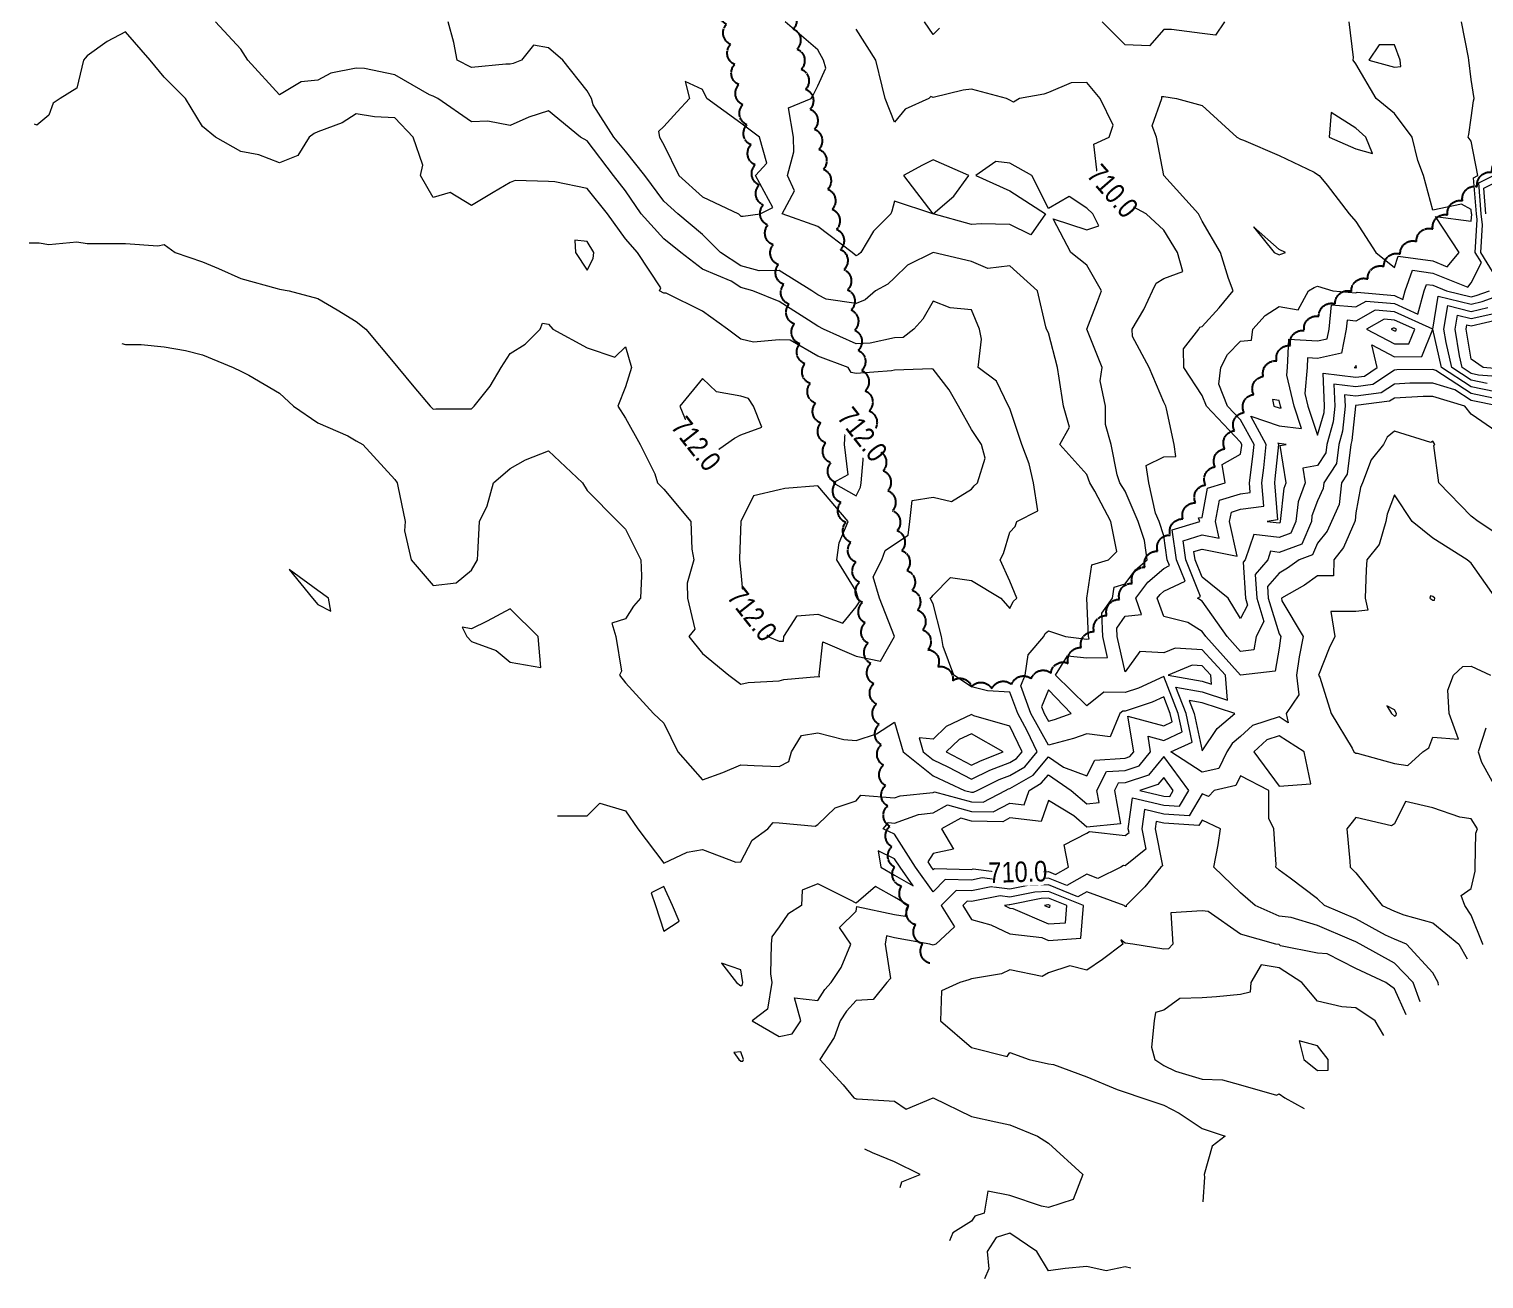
# Model space of a CAD drawing. Extents: x 634962 to 644935, y 5969185 to 5972988.
# Drawn here: x 643945.8 to 644229.5, y 5971084.8 to 5971328.7 of the extents above; entities that cross this region are included whole.
import ezdxf

# ---------------------------------------------------------------- set-up
doc = ezdxf.new("R2010")
doc.units = 0
doc.header["$LTSCALE"] = 5
doc.linetypes.add('0', pattern=[1, 1, 0])
doc.layers.add('C-TOPO-MAJR', color=7, linetype='Continuous', lineweight=15, true_color=0xd3aa5f)
doc.layers.add('C-TOPO-MINR', color=7, linetype='Continuous', lineweight=13, true_color=0xe9d5af)
doc.layers.add('C-TOPO-MAJR-TEXT', color=7, linetype='Continuous', true_color=0x644b1b)
doc.layers.add('T-BUSH', color=110, linetype='0')
doc.styles.get("Standard").update_dxf_attribs({"font": 'ARIALN.TTF'})

msp = doc.modelspace()

# ---------------------------------------------------------------- linework, layer by layer
at = {"layer": 'C-TOPO-MAJR', "lineweight": 15, "flags": 128}
for points, elevation in [([(644234.56, 5971228.535), (644228.4, 5971232.641), (644227.062, 5971233.654), (644220.747, 5971240.139), (644219.791, 5971247.41), (644219.958, 5971247.637), (644219.563, 5971248.263), (644219.146, 5971248.054), (644212.065, 5971250.233), (644210.629, 5971249.073), (644209.956, 5971247.637), (644207.541, 5971244.664), (644205.817, 5971240.139), (644205.472, 5971239.234), (644204.567, 5971234.309), (644204.411, 5971232.798), (644204.34, 5971232.641), (644202.174, 5971227.536), (644200.241, 5971225.143), (644200.181, 5971222.031), (644197.069, 5971222.031), (644194.515, 5971220.199), (644190.026, 5971217.645), (644190.107, 5971217.109), (644194.244, 5971210.147), (644193.503, 5971206.215), (644193.008, 5971202.649), (644193.437, 5971198.783), (644190.953, 5971195.151), (644191.381, 5971193.341), (644189.571, 5971194.503), (644184.386, 5971192.838), (644182.073, 5971190.652), (644180.456, 5971189.27), (644179.369, 5971187.653), (644177.824, 5971184.403), (644174.575, 5971183.701), (644168.483, 5971187.653), (644172.651, 5971189.577), (644171.467, 5971195.151), (644169.448, 5971200.278), (644174.575, 5971199.345), (644179.496, 5971197.728), (644179.161, 5971202.649), (644174.575, 5971207.569), (644169.326, 5971207.897), (644167.077, 5971206.984), (644162.453, 5971207.273), (644159.579, 5971203.249), (644157.982, 5971210.147), (644157.905, 5971211.821), (644159.579, 5971214.157), (644162.769, 5971214.454), (644161.662, 5971217.645), (644163.958, 5971220.764), (644167.077, 5971223.464), (644168.213, 5971224.007), (644167.759, 5971225.143), (644167.077, 5971229.829), (644166.165, 5971232.641), (644165.47, 5971234.248), (644164.161, 5971240.139), (644163.654, 5971243.562), (644167.077, 5971245.219), (644169.42, 5971245.294), (644169.103, 5971247.637), (644167.594, 5971254.618), (644167.518, 5971255.135), (644167.077, 5971255.925), (644164.245, 5971262.633), (644161.007, 5971268.704), (644160.942, 5971270.132), (644163.221, 5971273.988), (644164.89, 5971277.63), (644165.619, 5971279.088), (644167.077, 5971280.015), (644170.826, 5971281.379), (644169.755, 5971285.128), (644167.077, 5971289.454), (644163.641, 5971292.626), (644159.579, 5971294.841), (644154.173, 5971300.124), (644153.462, 5971306.241), (644156.455, 5971307.622), (644157.236, 5971309.965), (644154.658, 5971315.12), (644152.081, 5971318.292), (644149.026, 5971318.175), (644144.583, 5971316.305), (644143.682, 5971316.021), (644138.959, 5971315.12), (644137.767, 5971314.438), (644137.085, 5971314.807), (644136.402, 5971315.12), (644129.587, 5971316.994), (644127.957, 5971316.75), (644122.088, 5971315.323), (644121.647, 5971315.562), (644121.255, 5971315.12), (644116.659, 5971313.051), (644114.59, 5971310.505), (644112.772, 5971315.12), (644112.19, 5971317.52), (644110.955, 5971322.618), (644107.092, 5971328.688)], 709.818), ([(644230.151, 5971259.544), (644227.062, 5971260.178), (644223.287, 5971262.633), (644222.172, 5971267.523), (644221.737, 5971270.132), (644222.469, 5971274.724), (644227.062, 5971273.614), (644230.32, 5971274.371)], 707.819), ([(644229.309, 5971150.102), (644229.311, 5971150.162), (644227.062, 5971155.787), (644225.813, 5971157.66), (644225.063, 5971159.659), (644227.062, 5971160.992), (644227.842, 5971164.378), (644227.796, 5971165.158), (644227.927, 5971171.791), (644228.245, 5971172.657), (644227.062, 5971174.613), (644224.812, 5971174.906), (644219.563, 5971176.768), (644214.253, 5971177.967), (644212.065, 5971173.595), (644211.488, 5971173.234), (644204.567, 5971174.862), (644203.581, 5971173.643), (644202.782, 5971172.657), (644203.382, 5971166.343), (644203.442, 5971165.158), (644204.567, 5971164.033), (644209.665, 5971157.66), (644212.065, 5971156.569), (644213.883, 5971155.842), (644219.563, 5971154.328), (644224.63, 5971150.162), (644226.258, 5971147.295)], 709.818)]:
    msp.add_lwpolyline(points, dxfattribs=dict(at, elevation=elevation))
for points, elevation in [([(644204.567, 5971305.295), (644207.781, 5971304.408), (644206.496, 5971307.622), (644204.567, 5971309.353), (644199.746, 5971312.443), (644199.375, 5971307.622), (644204.567, 5971305.295)], 709.818), ([(644055.79, 5971283.944), (644055.929, 5971285.128), (644054.606, 5971287.27), (644052.238, 5971287.495), (644052.357, 5971285.128), (644054.606, 5971281.667), (644055.79, 5971283.944)], 711.818), ([(644214.901, 5971267.296), (644216.035, 5971270.132), (644212.065, 5971271.926), (644210.092, 5971272.105), (644206.623, 5971270.132), (644212.065, 5971267.272), (644214.901, 5971267.296)], 707.819), ([(644204.608, 5971262.593), (644204.669, 5971262.633), (644204.567, 5971263.05), (644204.498, 5971262.703), (644204.192, 5971262.633), (644204.567, 5971262.587), (644204.608, 5971262.593)], 707.819), ([(644087.097, 5971255.135), (644086.098, 5971256.635), (644084.598, 5971257.091), (644079.877, 5971257.912), (644077.1, 5971260.492), (644072.69, 5971255.135), (644074.849, 5971249.888), (644076.077, 5971247.637), (644077.1, 5971246.387), (644078.975, 5971245.762), (644081.599, 5971247.637), (644083.347, 5971248.888), (644084.598, 5971249.513), (644088.688, 5971251.045), (644087.097, 5971255.135)], 711.818), ([(644108.592, 5971246.138), (644109.769, 5971247.637), (644107.092, 5971249.267), (644104.887, 5971249.842), (644104.749, 5971247.637), (644105.484, 5971241.747), (644102.593, 5971240.139), (644107.092, 5971237.638), (644107.926, 5971239.305), (644108.071, 5971240.139), (644108.592, 5971246.138)], 711.818), ([(644107.509, 5971217.645), (644107.092, 5971219.008), (644103.343, 5971225.143), (644103.8, 5971228.435), (644105.541, 5971232.641), (644099.594, 5971239.539), (644093.207, 5971239.029), (644092.096, 5971238.777), (644087.098, 5971237.639), (644084.598, 5971232.641), (644084.364, 5971225.378), (644084.371, 5971225.143), (644084.598, 5971222.644), (644085.053, 5971217.645), (644086.742, 5971215.501), (644089.891, 5971210.147), (644092.096, 5971209.254), (644092.948, 5971209.295), (644093.01, 5971210.147), (644095.565, 5971214.176), (644099.594, 5971214.5), (644104.468, 5971212.771), (644107.092, 5971215.98), (644107.774, 5971216.964), (644107.509, 5971217.645)], 711.818), ([(644131.324, 5971185.915), (644135.78, 5971187.653), (644129.587, 5971191.214), (644127.172, 5971190.067), (644124.674, 5971187.653), (644129.587, 5971185.062), (644131.324, 5971185.915)], 711.818), ([(644170.162, 5971177.07), (644171.951, 5971180.155), (644167.077, 5971186.741), (644164.123, 5971183.108), (644159.579, 5971181.654), (644158.169, 5971181.564), (644157.449, 5971180.155), (644158.641, 5971173.594), (644152.081, 5971172.998), (644149.58, 5971175.158), (644144.583, 5971178.199), (644143.182, 5971174.057), (644137.085, 5971174.768), (644135.7, 5971174.041), (644129.587, 5971174.156), (644127.518, 5971174.725), (644123.735, 5971172.657), (644126.058, 5971168.687), (644122.088, 5971167.835), (644121.047, 5971166.2), (644121.71, 5971165.158), (644122.088, 5971164.623), (644122.354, 5971164.893), (644129.587, 5971164.742), (644129.935, 5971164.81), (644137.085, 5971163.902), (644138.129, 5971164.114), (644144.583, 5971164.311), (644145.995, 5971163.746), (644148.482, 5971165.158), (644147.692, 5971169.548), (644152.081, 5971171.823), (644152.581, 5971172.156), (644159.579, 5971171.333), (644160.313, 5971171.923), (644160.171, 5971172.657), (644161.021, 5971178.713), (644167.077, 5971177.288), (644170.162, 5971177.07)], 709.818), ([(644144.885, 5971157.358), (644144.909, 5971157.66), (644144.583, 5971157.791), (644144.456, 5971157.787), (644143.833, 5971157.66), (644144.583, 5971157.338), (644144.885, 5971157.358)], 711.818), ([(644199.162, 5971125.576), (644199.162, 5971127.668), (644197.069, 5971130.315), (644193.47, 5971131.267), (644194.423, 5971127.668), (644197.069, 5971125.473), (644199.162, 5971125.576)], 711.818)]:
    msp.add_lwpolyline(points, close=True, dxfattribs=dict(at, elevation=elevation))
at = {"layer": 'C-TOPO-MINR', "lineweight": 13, "flags": 128}
for points, elevation in [([(643963.913, 5971267.347), (643964.629, 5971267.132), (643967.628, 5971267.132), (643972.127, 5971266.723), (643976.291, 5971265.967), (643979.625, 5971265.133), (643985.622, 5971262.633), (643987.123, 5971261.951), (643988.625, 5971261.132), (643994.621, 5971257.635), (643997.348, 5971255.135), (644002.119, 5971251.855), (644007.951, 5971249.304), (644009.617, 5971248.352), (644010.867, 5971247.637), (644017.115, 5971240.821), (644017.556, 5971240.139), (644017.74, 5971239.515), (644019.116, 5971232.641), (644018.991, 5971230.766), (644020.329, 5971225.143), (644024.613, 5971220.144), (644029.112, 5971220.644), (644032.112, 5971223.099), (644033.236, 5971225.143), (644033.295, 5971226.326), (644033.611, 5971232.641), (644035.111, 5971235.64), (644036.397, 5971240.139), (644039.61, 5971242.951), (644042.608, 5971244.638), (644047.108, 5971246.388), (644053.725, 5971240.139), (644054.606, 5971238.641), (644060.606, 5971232.641), (644062.104, 5971231.143), (644065.103, 5971225.143), (644065.261, 5971221.986), (644065.02, 5971217.645), (644063.648, 5971216.101), (644062.104, 5971213.608), (644059.457, 5971212.794), (644060.229, 5971210.147), (644061.355, 5971203.398), (644060.951, 5971202.649), (644062.104, 5971201.151), (644067.558, 5971195.151), (644069.602, 5971193.277), (644072.302, 5971187.653), (644077.1, 5971182.199), (644081.099, 5971183.654), (644084.598, 5971185.153), (644087.223, 5971185.028), (644092.096, 5971184.796), (644093.971, 5971185.778), (644094.496, 5971187.653), (644096.408, 5971190.839), (644099.594, 5971191.401), (644104.693, 5971190.052), (644107.092, 5971189.874), (644111.05, 5971191.193), (644114.59, 5971193.446), (644116.246, 5971187.653), (644122.088, 5971182.966), (644128.223, 5971180.155), (644129.587, 5971179.78), (644129.969, 5971179.772), (644130.698, 5971180.155), (644134.981, 5971182.258), (644137.085, 5971183.078), (644139.987, 5971184.75), (644142.43, 5971187.653), (644140.48, 5971191.756), (644138.623, 5971195.151), (644137.085, 5971199.336), (644132.695, 5971199.54), (644129.587, 5971200.332), (644126.142, 5971202.649), (644124.045, 5971208.19), (644123.755, 5971210.147), (644122.088, 5971216.574), (644121.512, 5971217.645), (644121.839, 5971217.895), (644122.088, 5971218.27), (644125.525, 5971221.706), (644129.587, 5971221.126), (644135.321, 5971217.645), (644137.085, 5971215.646), (644137.709, 5971217.02), (644138.448, 5971217.645), (644137.085, 5971220.978), (644135.211, 5971225.143), (644135.835, 5971226.392), (644137.085, 5971230.5), (644138.083, 5971231.643), (644138.446, 5971232.641), (644142.538, 5971234.686), (644141.699, 5971240.139), (644140.833, 5971243.889), (644139.38, 5971247.637), (644137.085, 5971254.667), (644136.807, 5971255.135), (644134.46, 5971260.009), (644130.909, 5971262.633), (644131.56, 5971268.158), (644131.149, 5971270.132), (644129.587, 5971273.881), (644125.422, 5971274.296), (644122.088, 5971275.629), (644120.125, 5971272.095), (644118.339, 5971270.132), (644116.24, 5971268.482), (644114.59, 5971268.449), (644109.842, 5971267.382), (644107.092, 5971267.287), (644100.747, 5971270.132), (644099.594, 5971270.743), (644097.83, 5971271.896), (644092.096, 5971275.556), (644086.966, 5971277.63), (644084.598, 5971278.263), (644082.723, 5971279.505), (644077.1, 5971281.836), (644072.883, 5971285.128), (644069.602, 5971287.752), (644065.171, 5971292.626), (644062.104, 5971297.125), (644059.797, 5971300.124), (644054.606, 5971306.872), (644053.355, 5971307.622), (644047.108, 5971312.734), (644043.23, 5971311.5), (644039.61, 5971309.872), (644035.235, 5971310.746), (644032.112, 5971310.621), (644025.494, 5971315.12), (644024.613, 5971315.588), (644023.865, 5971315.869), (644017.115, 5971319.747), (644011.239, 5971320.997), (644009.617, 5971321.039), (644004.619, 5971320.119), (644002.119, 5971318.74), (643998.838, 5971318.401), (643994.621, 5971315.869), (643988.486, 5971322.618), (643987.123, 5971324.76), (643982.124, 5971330.116)], 711.018), ([(644048.877, 5971175.152), (644052.11, 5971175.152), (644054.606, 5971175.152), (644057.106, 5971177.655), (644062.104, 5971176.185), (644064.504, 5971172.657), (644069.602, 5971165.947), (644074.154, 5971168.104), (644077.1, 5971168.595), (644083.6, 5971166.157), (644084.598, 5971166.228), (644086.847, 5971170.407), (644089.891, 5971172.657), (644090.887, 5971173.866), (644092.096, 5971173.828), (644099.078, 5971173.173), (644099.594, 5971173.488), (644103.022, 5971176.727), (644107.092, 5971178.136), (644108.03, 5971179.217), (644114.59, 5971178.68), (644115.674, 5971179.071), (644122.088, 5971179.754), (644122.347, 5971179.896), (644129.587, 5971177.905), (644131.879, 5971177.862), (644136.251, 5971180.155), (644136.81, 5971180.429), (644137.085, 5971180.536), (644141.6, 5971183.138), (644144.583, 5971186.683), (644147.528, 5971184.707), (644152.081, 5971182.987), (644153.659, 5971186.074), (644159.579, 5971186.453), (644160.488, 5971186.744), (644161.227, 5971187.653), (644160.072, 5971194.658), (644167.077, 5971192.771), (644168.705, 5971193.523), (644168.359, 5971195.151), (644167.077, 5971198.407), (644164.848, 5971197.38), (644159.579, 5971195.602), (644159.116, 5971195.613), (644158.538, 5971195.151), (644156.638, 5971190.593), (644152.081, 5971191.211), (644149.489, 5971190.245), (644144.583, 5971188.941), (644141.186, 5971195.151), (644139.213, 5971200.521), (644140.056, 5971202.649), (644140.649, 5971206.582), (644143.674, 5971210.147), (644143.958, 5971210.772), (644144.583, 5971211.3), (644147.916, 5971210.147), (644152.081, 5971209.684), (644152.532, 5971209.695), (644152.428, 5971210.147), (644152.081, 5971217.643), (644152.08, 5971217.645), (644152.08, 5971217.645), (644152.081, 5971217.646), (644153.059, 5971224.165), (644156.298, 5971225.143), (644157.938, 5971226.784), (644156.767, 5971232.641), (644153.66, 5971238.56), (644152.669, 5971240.139), (644152.081, 5971241.806), (644146.831, 5971247.637), (644148.694, 5971251.024), (644147.547, 5971255.135), (644146.666, 5971260.55), (644146.368, 5971262.633), (644144.583, 5971269.449), (644144.241, 5971270.132), (644144.113, 5971270.601), (644142.44, 5971277.63), (644137.085, 5971282.519), (644132.759, 5971281.956), (644129.587, 5971283.335), (644122.089, 5971285.127), (644122.088, 5971285.127), (644117.09, 5971282.628), (644114.59, 5971280.129), (644113.292, 5971278.928), (644110.841, 5971277.63), (644108.868, 5971275.854), (644107.092, 5971275.13), (644101.224, 5971275.999), (644099.594, 5971276.864), (644098.423, 5971277.63), (644092.096, 5971281.599), (644088.203, 5971281.523), (644084.598, 5971282.487), (644080.61, 5971285.128), (644077.1, 5971288.638), (644072.293, 5971292.626), (644069.602, 5971295.125), (644065.853, 5971300.124), (644062.104, 5971304.896), (644059.84, 5971307.622), (644055.79, 5971313.935), (644055.506, 5971315.12), (644054.606, 5971316.62), (644049.87, 5971322.618), (644047.108, 5971325.004), (644044.192, 5971325.534), (644041.858, 5971322.618), (644040.234, 5971321.994), (644039.61, 5971321.843), (644038.807, 5971321.815), (644032.112, 5971321.167), (644029.3, 5971322.618), (644028.65, 5971326.079), (644027.529, 5971330.116)], 710.618), ([(644220.675, 5971142.159), (644220.605, 5971142.664), (644219.563, 5971144.539), (644214.45, 5971150.162), (644212.065, 5971151.116), (644210.317, 5971151.911), (644204.567, 5971155.086), (644198.408, 5971157.66), (644197.069, 5971159), (644191.713, 5971163.017), (644189.571, 5971164.603), (644188.946, 5971165.158), (644189.036, 5971165.694), (644188.571, 5971172.657), (644187.571, 5971174.656), (644187.571, 5971180.155), (644182.073, 5971182.999), (644181.157, 5971181.071), (644176.919, 5971180.155), (644175.785, 5971178.945), (644174.575, 5971179.508), (644172.06, 5971175.172), (644167.077, 5971175.523), (644163.328, 5971176.406), (644162.802, 5971172.657), (644163.572, 5971168.663), (644159.579, 5971165.452), (644159.246, 5971165.491), (644158.746, 5971165.158), (644154.262, 5971162.977), (644152.081, 5971163.795), (644148.169, 5971161.572), (644144.583, 5971163.007), (644139.394, 5971162.849), (644137.085, 5971162.38), (644131.679, 5971163.066), (644129.587, 5971162.659), (644124.481, 5971162.765), (644122.088, 5971160.338), (644118.68, 5971165.158), (644114.59, 5971171.585), (644112.341, 5971172.657), (644113.385, 5971173.862), (644114.59, 5971173.763), (644119.288, 5971175.457), (644122.088, 5971175.755), (644124.933, 5971177.31), (644129.587, 5971176.031), (644133.789, 5971175.952), (644137.085, 5971177.68), (644139.886, 5971177.353), (644140.834, 5971180.155), (644143.212, 5971181.525), (644144.583, 5971183.154), (644149.055, 5971180.155), (644152.081, 5971177.542), (644154.476, 5971177.759), (644154.041, 5971180.155), (644155.914, 5971183.819), (644159.579, 5971184.054), (644162.305, 5971184.926), (644164.523, 5971187.653), (644164.019, 5971190.711), (644167.077, 5971189.888), (644170.678, 5971191.55), (644169.913, 5971195.151), (644167.077, 5971202.353), (644162.146, 5971200.082), (644159.579, 5971199.216), (644155.413, 5971199.316), (644152.081, 5971196.65), (644145.946, 5971202.649), (644148.332, 5971206.398), (644152.081, 5971205.982), (644156.146, 5971206.082), (644155.205, 5971210.147), (644154.993, 5971214.733), (644157.08, 5971217.645), (644157.406, 5971219.818), (644159.579, 5971220.474), (644161.558, 5971223.164), (644163.845, 5971225.143), (644163.328, 5971228.892), (644162.112, 5971232.641), (644159.579, 5971238.499), (644158.55, 5971240.139), (644157.989, 5971241.73), (644156.835, 5971247.637), (644155.7, 5971251.516), (644155.7, 5971255.135), (644154.688, 5971260.026), (644155.08, 5971262.633), (644152.082, 5971270.13), (644152.081, 5971270.132), (644154.18, 5971275.53), (644154.917, 5971277.63), (644152.081, 5971282.628), (644148.994, 5971285.128), (644145.518, 5971291.691), (644152.081, 5971289.501), (644154.424, 5971290.283), (644153.253, 5971292.626), (644152.081, 5971293.762), (644148.671, 5971296.035), (644144.583, 5971293.695), (644141.37, 5971300.124), (644137.085, 5971302.523), (644134.358, 5971302.85), (644130.419, 5971300.124), (644137.085, 5971297.125), (644144.007, 5971292.626), (644141.174, 5971288.536), (644137.085, 5971290.581), (644131.505, 5971290.707), (644129.587, 5971290.564), (644122.09, 5971292.626), (644126.15, 5971296.062), (644129.052, 5971300.124), (644122.088, 5971303.171), (644120.057, 5971302.155), (644116.355, 5971300.124), (644122.084, 5971292.63), (644114.59, 5971295.123), (644114.035, 5971293.181), (644113.841, 5971292.626), (644110.467, 5971289.251), (644107.992, 5971285.128), (644107.525, 5971284.695), (644107.092, 5971284.466), (644106.289, 5971285.128), (644099.594, 5971290.195), (644092.672, 5971292.626), (644095.095, 5971297.125), (644093.717, 5971300.124), (644094.968, 5971304.75), (644094.851, 5971307.622), (644093.925, 5971313.291), (644098.345, 5971315.12), (644098.761, 5971315.953), (644099.594, 5971317.619), (644101.173, 5971321.039), (644100.705, 5971322.618), (644099.594, 5971324.617), (644093.249, 5971330.116)], 710.218), ([(644123.337, 5971328.867), (644122.088, 5971327.619), (644120.423, 5971330.116)], 709.418), ([(644178.947, 5971330.116), (644177.199, 5971327.492), (644174.575, 5971327.835), (644168.577, 5971328.617), (644167.077, 5971328.617), (644164.287, 5971325.408), (644159.579, 5971325.618), (644155.08, 5971330.116)], 709.418), ([(644232.061, 5971250.136), (644227.062, 5971253.528), (644225.776, 5971255.135), (644219.563, 5971257.026), (644217.689, 5971257.01), (644212.065, 5971256.703), (644211.128, 5971256.073), (644204.567, 5971255.227), (644204.462, 5971255.24), (644204.467, 5971255.135), (644203.795, 5971248.41), (644203.571, 5971247.637), (644202.849, 5971241.857), (644201.723, 5971240.139), (644201.287, 5971235.922), (644199.796, 5971232.641), (644198.984, 5971230.727), (644197.069, 5971228.357), (644196.119, 5971226.094), (644193.517, 5971225.143), (644191.219, 5971223.495), (644189.571, 5971222.558), (644187.31, 5971219.906), (644187.461, 5971217.645), (644189.571, 5971210.695), (644189.897, 5971210.147), (644189.845, 5971209.873), (644189.571, 5971207.897), (644188.842, 5971203.378), (644182.076, 5971202.649), (644182.074, 5971202.648), (644182.073, 5971202.646), (644182.073, 5971202.649), (644182.07, 5971202.651), (644175.304, 5971210.147), (644174.575, 5971211.176), (644171.813, 5971212.909), (644167.077, 5971214.045), (644165.827, 5971217.645), (644166.357, 5971218.365), (644167.077, 5971218.988), (644171.242, 5971220.978), (644169.576, 5971225.143), (644168.725, 5971230.993), (644174.121, 5971232.641), (644173.861, 5971233.355), (644174.575, 5971233.39), (644175.621, 5971239.093), (644179.074, 5971240.139), (644178.473, 5971243.739), (644182.073, 5971245.763), (644182.289, 5971247.421), (644182.311, 5971247.637), (644182.073, 5971248.072), (644175.397, 5971255.135), (644174.575, 5971257.204), (644170.997, 5971262.633), (644170.913, 5971266.295), (644173.951, 5971270.132), (644174.147, 5971270.56), (644174.575, 5971270.687), (644177.922, 5971274.283), (644180.621, 5971277.63), (644179.704, 5971279.998), (644178.185, 5971285.128), (644174.575, 5971291.22), (644173.872, 5971292.626), (644167.077, 5971300.123), (644167.075, 5971300.124), (644167.076, 5971300.124), (644165.682, 5971307.622), (644164.855, 5971309.843), (644166.703, 5971315.12), (644166.683, 5971315.514), (644167.077, 5971315.56), (644169.572, 5971315.12), (644174.575, 5971313.757), (644181.324, 5971307.622), (644182.073, 5971307.206), (644182.649, 5971307.046), (644189.571, 5971304.036), (644196.446, 5971300.747), (644197.069, 5971300.326), (644197.425, 5971300.124), (644198.94, 5971298.253), (644203.244, 5971292.626), (644204.567, 5971291.126), (644208.479, 5971285.128), (644212.065, 5971282.182), (644212.822, 5971284.371), (644219.563, 5971283.461), (644222.363, 5971282.328), (644224.684, 5971285.128), (644220.098, 5971292.091), (644227.062, 5971291.22), (644227.14, 5971292.548), (644227.131, 5971292.626), (644227.062, 5971293.491), (644225.187, 5971294.501), (644219.563, 5971293.375), (644217.74, 5971300.124), (644216.63, 5971303.058), (644215.564, 5971307.622), (644212.065, 5971312.186), (644208.514, 5971315.12), (644204.567, 5971321.938), (644204.033, 5971322.618), (644204.069, 5971323.117), (644203.244, 5971330.116)], 709.418), ([(644232.486, 5971255.135), (644227.062, 5971256.249), (644223.875, 5971258.322), (644219.563, 5971259.634), (644215.103, 5971259.595), (644212.065, 5971259.43), (644209.498, 5971257.703), (644204.567, 5971257.067), (644202.365, 5971257.338), (644202.468, 5971255.135), (644201.977, 5971250.228), (644201.228, 5971247.637), (644200.766, 5971243.94), (644198.276, 5971240.139), (644198.163, 5971239.046), (644197.069, 5971236.64), (644195.989, 5971233.722), (644195.87, 5971232.641), (644194.007, 5971228.206), (644189.571, 5971226.585), (644187.923, 5971226.791), (644187.366, 5971225.143), (644184.93, 5971222.287), (644185.239, 5971217.645), (644186.62, 5971213.098), (644185.096, 5971210.147), (644184.677, 5971207.543), (644182.073, 5971207.263), (644179.47, 5971210.147), (644174.575, 5971217.057), (644173.637, 5971217.645), (644174.272, 5971217.948), (644171.394, 5971225.143), (644170.852, 5971228.866), (644174.575, 5971230.003), (644177.888, 5971229.328), (644177.189, 5971232.641), (644177.946, 5971236.768), (644182.073, 5971238.019), (644183.947, 5971238.265), (644183.78, 5971240.139), (644184.447, 5971245.264), (644184.692, 5971247.637), (644182.073, 5971252.419), (644179.505, 5971255.135), (644177.813, 5971259.395), (644178.228, 5971262.633), (644179.488, 5971265.219), (644182.073, 5971267.805), (644184.181, 5971268.023), (644184.483, 5971270.132), (644186.883, 5971272.82), (644189.571, 5971274.583), (644193.321, 5971273.88), (644195.304, 5971277.63), (644196.417, 5971278.282), (644197.069, 5971278.512), (644200.069, 5971277.63), (644204.567, 5971277.217), (644204.83, 5971277.366), (644212.065, 5971276.712), (644213.74, 5971275.955), (644214.194, 5971277.63), (644215.574, 5971281.619), (644219.563, 5971281.081), (644226.362, 5971278.329), (644227.062, 5971279.173), (644229.027, 5971283.162), (644227.806, 5971285.128), (644228.181, 5971291.506), (644228.063, 5971292.626), (644227.492, 5971299.693), (644228.362, 5971300.124), (644227.062, 5971306.832), (644226.485, 5971307.622), (644226.593, 5971308.091), (644227.062, 5971311.374), (644227.515, 5971314.666), (644227.638, 5971315.12), (644227.062, 5971318.866), (644226.578, 5971322.618), (644226.544, 5971323.135), (644225.187, 5971330.116)], 709.018), ([(643945.8, 5971287.002), (643947.759, 5971287.002), (643949.633, 5971286.626), (643955.086, 5971287.172), (643957.131, 5971286.858), (643962.899, 5971286.858), (643964.629, 5971286.858), (643970.878, 5971286.376), (643972.127, 5971286.626), (643974.267, 5971285.128), (643979.625, 5971283.252), (643982.751, 5971282.002), (643987.123, 5971280.015), (643994.154, 5971278.097), (643994.621, 5971277.97), (643996.492, 5971277.63), (644002.119, 5971276.13), (644005.869, 5971273.88), (644009.617, 5971271.631), (644011.491, 5971270.132), (644017.115, 5971263.381), (644017.739, 5971262.633), (644020.862, 5971258.887), (644023.99, 5971255.135), (644024.613, 5971254.511), (644025.148, 5971254.601), (644032.112, 5971254.601), (644032.611, 5971255.135), (644035.722, 5971259.023), (644037.845, 5971262.633), (644039.61, 5971265.361), (644042.525, 5971267.216), (644045.442, 5971270.132), (644045.955, 5971271.284), (644047.108, 5971271.131), (644047.94, 5971270.132), (644054.606, 5971266.496), (644060.058, 5971264.679), (644062.104, 5971266.723), (644063.288, 5971262.633), (644062.104, 5971258.883), (644060.605, 5971255.135), (644062.104, 5971252.769), (644064.971, 5971247.637), (644067.837, 5971241.904), (644068.352, 5971240.139), (644069.602, 5971238.939), (644074.85, 5971232.641), (644075.032, 5971227.211), (644075.434, 5971225.143), (644074.166, 5971220.579), (644074.228, 5971217.645), (644075.642, 5971211.605), (644074.476, 5971210.147), (644077.1, 5971206.867), (644082.29, 5971202.649), (644084.598, 5971200.884), (644086.027, 5971201.22), (644092.096, 5971201.524), (644092.961, 5971201.784), (644099.594, 5971202.337), (644099.935, 5971202.308), (644099.882, 5971202.649), (644100.629, 5971209.112), (644107.092, 5971206.325), (644111.847, 5971205.392), (644114.59, 5971210.147), (644114.59, 5971210.147), (644111.674, 5971217.645), (644110.392, 5971221.844), (644112.091, 5971225.143), (644112.757, 5971226.976), (644114.59, 5971228.198), (644117.256, 5971229.975), (644117.59, 5971232.641), (644117.998, 5971236.731), (644122.088, 5971237.377), (644125.708, 5971236.519), (644129.587, 5971238.889), (644130.135, 5971239.591), (644130.771, 5971240.139), (644132.286, 5971244.938), (644131.571, 5971247.637), (644129.587, 5971250.572), (644127.026, 5971255.135), (644125.252, 5971258.299), (644122.088, 5971262.366), (644121.831, 5971262.376), (644114.59, 5971262.134), (644113.966, 5971262.009), (644107.092, 5971261.48), (644106.155, 5971261.696), (644105.514, 5971262.633), (644099.594, 5971264.839), (644094.239, 5971267.989), (644092.096, 5971268.086), (644087.097, 5971267.633), (644084.598, 5971268.197), (644081.99, 5971270.132), (644077.1, 5971273.646), (644070.069, 5971277.162), (644069.602, 5971277.19), (644068.771, 5971277.63), (644069.026, 5971278.205), (644064.471, 5971285.128), (644062.104, 5971287.774), (644058.594, 5971292.626), (644054.606, 5971297.558), (644048.358, 5971298.874), (644047.108, 5971298.952), (644040.577, 5971299.156), (644039.61, 5971298.761), (644036.278, 5971296.792), (644032.112, 5971294.256), (644027.945, 5971296.792), (644024.613, 5971295.839), (644022.114, 5971300.124), (644022.614, 5971302.123), (644020.701, 5971307.622), (644017.115, 5971311.371), (644013.187, 5971311.55), (644009.617, 5971312.121), (644006.874, 5971310.365), (644002.119, 5971308.622), (644001.405, 5971308.336), (644000.452, 5971307.622), (643998.241, 5971304.002), (643994.621, 5971302.623), (643990.585, 5971304.16), (643987.123, 5971304.81), (643982.124, 5971307.622), (643979.625, 5971309.667), (643976.293, 5971315.12), (643972.127, 5971319.286), (643969.401, 5971322.618), (643964.629, 5971328.143), (643961.009, 5971326.238), (643957.131, 5971323.5), (643956.714, 5971323.035), (643956.417, 5971322.618), (643955.113, 5971317.138), (643951.882, 5971315.12), (643950.498, 5971314.255), (643949.633, 5971311.908), (643947.325, 5971309.93), (643946.861, 5971310.152)], 711.418), ([(644231.939, 5971280.25), (644228.908, 5971285.128), (644229.222, 5971290.465), (644228.994, 5971292.626), (644228.505, 5971298.68), (644231.423, 5971300.124)], 708.618), ([(644229.926, 5971292.626), (644229.519, 5971297.667), (644234.483, 5971300.124)], 708.218), ([(644233.447, 5971256.248), (644227.062, 5971257.558), (644220.126, 5971262.071), (644219.563, 5971262.242), (644212.518, 5971262.181), (644212.065, 5971262.156), (644207.868, 5971259.333), (644204.567, 5971258.907), (644200.268, 5971259.435), (644200.468, 5971255.135), (644200.159, 5971252.045), (644198.885, 5971247.637), (644198.683, 5971246.023), (644197.069, 5971243.559), (644194.202, 5971243.006), (644194.662, 5971240.139), (644193.286, 5971236.424), (644192.87, 5971232.641), (644191.895, 5971230.318), (644189.571, 5971229.469), (644184.627, 5971230.087), (644182.955, 5971225.143), (644182.549, 5971224.667), (644183.017, 5971217.645), (644183.429, 5971216.289), (644182.073, 5971213.662), (644179.668, 5971217.645), (644174.575, 5971221.735), (644173.212, 5971225.143), (644172.98, 5971226.738), (644174.575, 5971227.226), (644181.375, 5971225.841), (644179.941, 5971232.641), (644180.271, 5971234.443), (644182.073, 5971234.989), (644186.625, 5971235.587), (644186.218, 5971240.139), (644186.604, 5971243.106), (644187.072, 5971247.637), (644184.046, 5971253.162), (644189.571, 5971251.299), (644193.97, 5971250.737), (644192.517, 5971255.135), (644191.071, 5971261.134), (644191.205, 5971262.633), (644191.491, 5971268.211), (644197.069, 5971267.831), (644198.944, 5971268.257), (644199.319, 5971270.132), (644199.796, 5971274.903), (644204.567, 5971274.465), (644206.584, 5971275.613), (644212.065, 5971275.117), (644216.652, 5971273.043), (644217.897, 5971277.63), (644218.325, 5971278.868), (644219.563, 5971278.701), (644222.21, 5971277.63), (644227.062, 5971276.457), (644228.013, 5971276.678), (644230.648, 5971277.63)], 708.618), ([(644231.799, 5971257.896), (644227.062, 5971258.868), (644221.274, 5971262.633), (644219.564, 5971270.131), (644219.564, 5971270.132), (644220.594, 5971276.599), (644227.062, 5971275.035), (644229.167, 5971275.524), (644234.56, 5971277.473)], 708.218), ([(644234.56, 5971260.702), (644228.503, 5971261.192), (644227.062, 5971261.487), (644225.3, 5971262.633), (644224.78, 5971264.915), (644223.91, 5971270.132), (644224.344, 5971272.85), (644227.062, 5971272.193), (644231.474, 5971273.217)], 707.419), ([(644234.56, 5971262.217), (644229.405, 5971262.633), (644227.062, 5971264.264), (644226.084, 5971270.132), (644226.218, 5971270.975), (644227.062, 5971270.771), (644232.627, 5971272.064)], 707.019), ([(644231.833, 5971217.645), (644227.062, 5971224.491), (644226.272, 5971225.143), (644219.563, 5971229.392), (644215.502, 5971232.641), (644212.065, 5971237.795), (644210.643, 5971234.063), (644210.382, 5971232.641), (644209.09, 5971228.119), (644206.71, 5971225.143), (644206.541, 5971223.17), (644206.391, 5971217.645), (644206.895, 5971215.318), (644204.567, 5971215.05), (644199.665, 5971215.05), (644200.455, 5971210.147), (644199.351, 5971207.865), (644197.296, 5971202.649), (644197.51, 5971202.208), (644199.769, 5971195.151), (644203.819, 5971188.401), (644204.174, 5971187.653), (644204.567, 5971187.395), (644204.787, 5971187.433), (644212.065, 5971185.419), (644214.69, 5971185.029), (644217.589, 5971187.653), (644218.765, 5971188.451), (644219.563, 5971190.538), (644224.561, 5971190.153), (644222.72, 5971195.151), (644222.478, 5971199.734), (644223.601, 5971202.649), (644225.396, 5971204.315), (644227.062, 5971204.379), (644230.809, 5971202.649)], 710.218), ([(644229.906, 5971192.306), (644228.425, 5971187.653), (644229.061, 5971185.653), (644232.134, 5971180.155)], 710.218), ([(644217.126, 5971138.893), (644215.76, 5971142.664), (644212.065, 5971146.469), (644205.378, 5971150.162), (644204.567, 5971150.61), (644203.798, 5971150.932), (644197.069, 5971153.801), (644191.914, 5971155.318), (644189.571, 5971155.578), (644184.885, 5971157.66), (644182.073, 5971160.16), (644176.882, 5971165.158), (644177.719, 5971169.512), (644178.185, 5971172.657), (644174.575, 5971174.337), (644173.958, 5971173.273), (644167.077, 5971173.759), (644165.635, 5971174.098), (644165.433, 5971172.657), (644166.832, 5971165.403), (644166.528, 5971165.158), (644163.378, 5971161.359), (644159.777, 5971157.66), (644159.782, 5971157.457), (644159.579, 5971157.481), (644159.351, 5971157.66), (644152.081, 5971160.387), (644150.342, 5971159.399), (644144.583, 5971161.703), (644140.66, 5971161.583), (644137.085, 5971160.858), (644133.423, 5971161.322), (644129.587, 5971160.576), (644126.609, 5971160.638), (644123.672, 5971157.66), (644126.254, 5971153.495), (644122.666, 5971150.162), (644122.259, 5971149.992), (644122.088, 5971149.941), (644121.462, 5971150.162), (644114.59, 5971151.412), (644113.005, 5971151.748), (644112.758, 5971150.162), (644113.801, 5971143.454), (644113.09, 5971142.664), (644110.425, 5971139.332), (644107.092, 5971139.136), (644105.191, 5971137.067), (644103.954, 5971135.166), (644102.826, 5971131.934), (644100.022, 5971127.668), (644104.591, 5971122.671), (644106.676, 5971120.17), (644107.092, 5971119.973), (644107.319, 5971119.943), (644114.59, 5971119.527), (644116.84, 5971117.92), (644122.085, 5971120.17), (644122.088, 5971120.17), (644122.088, 5971120.17), (644122.089, 5971120.17), (644129.587, 5971116.528), (644134.307, 5971115.449), (644137.085, 5971114.877), (644142.439, 5971112.672), (644144.583, 5971111.308), (644151.331, 5971105.174), (644149.403, 5971100.354), (644144.583, 5971098.747), (644143.259, 5971098.999), (644137.085, 5971101.136), (644132.8, 5971101.961), (644132.086, 5971097.676), (644130.211, 5971097.051), (644129.587, 5971096.069), (644125.921, 5971093.844), (644125.274, 5971092.253)], 710.618), ([(644214.35, 5971136.339), (644212.065, 5971141.415), (644210.399, 5971142.664), (644204.567, 5971145.427), (644198.944, 5971148.288), (644197.069, 5971148.413), (644189.884, 5971149.85), (644189.571, 5971150.049), (644188.946, 5971150.162), (644182.073, 5971152.126), (644175.729, 5971156.506), (644174.575, 5971156.66), (644168.483, 5971156.254), (644168.842, 5971150.162), (644168.015, 5971149.224), (644167.077, 5971149.194), (644161.08, 5971150.162), (644159.579, 5971150.341), (644158.744, 5971150.997), (644159.109, 5971150.162), (644155.121, 5971147.122), (644152.081, 5971145.05), (644148.8, 5971145.945), (644144.583, 5971144.538), (644143.4, 5971143.847), (644137.085, 5971145.164), (644135.418, 5971144.331), (644129.587, 5971143.389), (644129.076, 5971143.175), (644127.338, 5971142.664), (644123.729, 5971141.024), (644123.539, 5971135.166), (644129.587, 5971129.959), (644136.529, 5971128.224), (644137.085, 5971129.032), (644140.837, 5971127.668), (644144.583, 5971126.787), (644145.581, 5971126.67), (644152.081, 5971124.231), (644157.971, 5971121.777), (644159.579, 5971121.295), (644162.794, 5971120.17), (644167.077, 5971118.742), (644170.076, 5971117.171), (644174.575, 5971114.171), (644179.074, 5971112.672), (644176.531, 5971110.716), (644174.991, 5971105.174), (644175.044, 5971104.705), (644174.721, 5971099.879)], 711.018), ([(644210.009, 5971132.345), (644208.317, 5971135.166), (644204.567, 5971137.752), (644201.79, 5971137.943), (644197.069, 5971139.023), (644194.034, 5971142.664), (644189.571, 5971145.504), (644186.1, 5971146.135), (644184.058, 5971142.664), (644183.947, 5971140.79), (644182.073, 5971140.337), (644177.387, 5971139.852), (644174.575, 5971139.665), (644170.221, 5971139.52), (644167.077, 5971137.249), (644165.446, 5971136.797), (644165.202, 5971135.166), (644164.691, 5971130.054), (644165.328, 5971127.668), (644167.077, 5971126.448), (644169.359, 5971125.386), (644174.575, 5971123.805), (644178.559, 5971123.684), (644182.073, 5971122.726), (644189.088, 5971120.653), (644189.571, 5971120.919), (644190.724, 5971120.17), (644194.473, 5971118.051)], 711.418), ([(644115.681, 5971102.663), (644116.019, 5971103.745), (644119.591, 5971105.174), (644114.59, 5971107.674), (644110.305, 5971109.46), (644108.761, 5971110.172)], 710.218), ([(644160.679, 5971086.959), (644159.579, 5971087.178), (644155.831, 5971086.428), (644152.081, 5971087.244), (644147.881, 5971086.879), (644144.583, 5971086.429), (644142.354, 5971090.178), (644137.085, 5971093.788), (644134.377, 5971092.885), (644132.654, 5971090.178), (644132.961, 5971086.804), (644132.115, 5971084.83)], 711.018)]:
    msp.add_lwpolyline(points, dxfattribs=dict(at, elevation=elevation))
for points, elevation in [([(644213.219, 5971322.618), (644212.065, 5971325.617), (644209.066, 5971325.617), (644207.063, 5971322.618), (644212.065, 5971321.255), (644213.315, 5971321.369), (644213.219, 5971322.618)], 709.418), ([(644089.697, 5971302.523), (644088.24, 5971307.622), (644084.598, 5971310.334), (644077.982, 5971315.12), (644077.1, 5971316.884), (644073.767, 5971318.453), (644074.6, 5971315.12), (644072.21, 5971312.512), (644069.602, 5971309.667), (644068.531, 5971308.693), (644068.769, 5971307.622), (644069.602, 5971306.122), (644072.505, 5971300.124), (644077.1, 5971295.934), (644084.13, 5971292.626), (644084.598, 5971292.158), (644085.039, 5971292.185), (644088.349, 5971292.626), (644090.85, 5971293.872), (644087.483, 5971300.124), (644089.697, 5971302.523)], 710.218), ([(644189.897, 5971284.802), (644190.821, 5971285.128), (644189.571, 5971285.663), (644184.568, 5971290.13), (644188.634, 5971285.128), (644189.571, 5971284.611), (644189.897, 5971284.802)], 709.418), ([(644217.421, 5971264.776), (644219.563, 5971270.132), (644212.065, 5971273.522), (644208.338, 5971273.859), (644204.567, 5971271.714), (644202.825, 5971271.874), (644202.651, 5971270.132), (644201.721, 5971265.48), (644197.069, 5971264.423), (644195.149, 5971264.554), (644195.05, 5971262.633), (644194.599, 5971257.605), (644195.195, 5971255.135), (644197.069, 5971249.461), (644198.342, 5971253.863), (644198.469, 5971255.135), (644198.17, 5971261.532), (644204.567, 5971260.747), (644206.238, 5971260.963), (644208.722, 5971262.633), (644207.647, 5971267.052), (644212.065, 5971264.73), (644217.421, 5971264.776)], 708.218), ([(644212.381, 5971269.816), (644212.507, 5971270.132), (644212.065, 5971270.331), (644211.846, 5971270.351), (644211.461, 5971270.132), (644212.065, 5971269.814), (644212.381, 5971269.816)], 707.419), ([(644189.839, 5971255.135), (644189.571, 5971256.246), (644188.322, 5971256.385), (644188.537, 5971255.135), (644189.571, 5971254.787), (644189.971, 5971254.736), (644189.839, 5971255.135)], 709.018), ([(644189.792, 5971247.417), (644190.934, 5971247.637), (644189.571, 5971247.812), (644189.308, 5971247.9), (644189.452, 5971247.637), (644188.762, 5971240.948), (644188.657, 5971240.139), (644189.303, 5971232.909), (644187.263, 5971232.641), (644189.571, 5971232.353), (644189.782, 5971232.43), (644189.871, 5971232.641), (644190.584, 5971239.126), (644190.96, 5971240.139), (644189.792, 5971247.417)], 708.218), ([(644004.163, 5971217.645), (644002.119, 5971219.144), (643996.496, 5971223.268), (644001.049, 5971217.645), (644002.119, 5971216.396), (644004.618, 5971215.146), (644004.163, 5971217.645)], 710.618), ([(644219.92, 5971217.288), (644219.938, 5971217.645), (644219.563, 5971217.957), (644219.095, 5971218.114), (644218.987, 5971217.645), (644219.563, 5971217.27), (644219.92, 5971217.288)], 710.618), ([(644045.062, 5971210.147), (644039.61, 5971215.6), (644035.107, 5971213.142), (644032.112, 5971211.645), (644030.239, 5971212.02), (644031.175, 5971210.147), (644032.112, 5971209.211), (644036.882, 5971207.42), (644039.61, 5971205.149), (644045.608, 5971204.148), (644045.062, 5971210.147)], 711.018), ([(644176.249, 5971202.649), (644174.575, 5971204.445), (644172.659, 5971204.565), (644167.942, 5971202.649), (644174.575, 5971201.443), (644176.371, 5971200.852), (644176.249, 5971202.649)], 710.218), ([(644145.786, 5971193.948), (644149.013, 5971195.151), (644144.583, 5971199.793), (644143.266, 5971196.468), (644143.75, 5971195.151), (644144.583, 5971193.628), (644145.786, 5971193.948)], 710.218), ([(644177.515, 5971192.21), (644180.957, 5971195.151), (644174.575, 5971197.248), (644172.012, 5971197.714), (644173.021, 5971195.151), (644174.575, 5971187.835), (644177.515, 5971192.21)], 709.418), ([(644212.385, 5971194.832), (644212.507, 5971195.151), (644212.065, 5971195.865), (644210.566, 5971196.65), (644211.488, 5971195.151), (644212.065, 5971194.615), (644212.385, 5971194.832)], 710.618), ([(644138.375, 5971186.363), (644139.46, 5971187.653), (644137.085, 5971192.651), (644130.027, 5971194.71), (644129.587, 5971194.963), (644124.63, 5971192.609), (644122.088, 5971190.152), (644119.362, 5971190.379), (644120.141, 5971187.653), (644122.088, 5971186.091), (644124.972, 5971184.769), (644129.587, 5971182.336), (644133.153, 5971184.087), (644137.085, 5971185.619), (644138.375, 5971186.363)], 711.418), ([(644194.473, 5971187.653), (644189.571, 5971190.8), (644187.189, 5971190.035), (644184.669, 5971187.653), (644189.571, 5971180.944), (644195.789, 5971181.435), (644194.473, 5971187.653)], 710.218), ([(644168.263, 5971178.968), (644168.952, 5971180.155), (644167.077, 5971182.688), (644165.941, 5971181.291), (644162.39, 5971180.155), (644167.077, 5971179.052), (644168.263, 5971178.968)], 709.418), ([(644115.651, 5971165.158), (644114.59, 5971166.825), (644111.409, 5971168.339), (644111.899, 5971165.158), (644114.59, 5971163.637), (644118.21, 5971161.538), (644115.651, 5971165.158)], 710.618), ([(644071.268, 5971157.66), (644069.602, 5971161.413), (644067.102, 5971160.161), (644067.936, 5971157.66), (644069.602, 5971152.665), (644072.603, 5971154.659), (644071.268, 5971157.66)], 710.618), ([(644116.673, 5971155.577), (644117.402, 5971157.66), (644114.59, 5971159.29), (644110.841, 5971161.41), (644107.092, 5971158.128), (644106.023, 5971158.73), (644099.594, 5971161.944), (644096.595, 5971160.659), (644096.437, 5971157.66), (644093.78, 5971155.977), (644092.096, 5971153.536), (644090.66, 5971151.598), (644090.527, 5971150.162), (644090.392, 5971144.369), (644090.681, 5971142.664), (644089.799, 5971137.464), (644086.82, 5971135.166), (644092.096, 5971132.135), (644094.595, 5971132.667), (644096.286, 5971135.166), (644095.096, 5971139.665), (644099.594, 5971139.183), (644100.967, 5971141.291), (644102.228, 5971142.664), (644104.19, 5971145.567), (644106.069, 5971150.162), (644103.878, 5971153.377), (644107.092, 5971156.591), (644107.236, 5971157.516), (644114.59, 5971155.956), (644116.673, 5971155.577)], 710.218), ([(644150.945, 5971151.298), (644151.429, 5971157.66), (644144.583, 5971160.399), (644141.925, 5971160.318), (644137.085, 5971159.335), (644135.166, 5971159.579), (644129.587, 5971158.493), (644128.736, 5971158.511), (644127.897, 5971157.66), (644129.587, 5971154.934), (644133.335, 5971153.912), (644137.085, 5971152.162), (644143.309, 5971151.436), (644144.583, 5971150.888), (644150.945, 5971151.298)], 711.018), ([(644147.915, 5971154.328), (644148.169, 5971157.66), (644144.583, 5971159.095), (644143.191, 5971159.052), (644137.085, 5971157.813), (644136.91, 5971157.835), (644136.013, 5971157.66), (644137.085, 5971157.16), (644137.651, 5971157.094), (644144.583, 5971154.113), (644147.915, 5971154.328)], 711.418), ([(644084.961, 5971142.301), (644085.023, 5971142.664), (644084.598, 5971145.164), (644080.847, 5971146.416), (644083.794, 5971142.664), (644084.598, 5971142.021), (644084.961, 5971142.301)], 710.618), ([(644084.973, 5971127.293), (644085.098, 5971127.668), (644084.598, 5971129.168), (644083.235, 5971129.031), (644084.204, 5971127.668), (644084.598, 5971127.327), (644084.973, 5971127.293)], 710.218)]:
    msp.add_lwpolyline(points, close=True, dxfattribs=dict(at, elevation=elevation))
at = {"layer": 'T-BUSH', "flags": 128}
msp.add_lwpolyline([(644121.459, 5971146.411, -0.5205671), (644120.084, 5971150.166, -0.5205671), (644118.708, 5971153.921, -0.5205671), (644117.333, 5971157.676, -0.5205671), (644115.957, 5971161.431, -0.5205671), (644114.582, 5971165.186, -0.5205671), (644114.075, 5971169.142, -0.5205671), (644113.661, 5971173.119, -0.5205671), (644113.248, 5971177.097, -0.5205671), (644112.834, 5971181.074, -0.5205671), (644112.42, 5971185.052, -0.5205671), (644112.006, 5971189.029, -0.5205671), (644111.592, 5971193.007, -0.5205671), (644111.067, 5971196.971, -0.5205671), (644110.516, 5971200.932, -0.5205671), (644109.965, 5971204.892, -0.5205671), (644109.413, 5971208.853, -0.5205671), (644108.862, 5971212.814, -0.5205671), (644108.311, 5971216.775, -0.5205671), (644107.759, 5971220.736, -0.5205671), (644107.059, 5971224.667, -0.5205671), (644106.078, 5971228.544, -0.5205671), (644105.098, 5971232.421, -0.5205671), (644104.118, 5971236.298, -0.5205671), (644103.137, 5971240.175, -0.5205671), (644102.157, 5971244.052, -0.5205671), (644101.176, 5971247.929, -0.5205671), (644100.196, 5971251.806, -0.5205671), (644099.186, 5971255.675, -0.5205671), (644098.152, 5971259.538, -0.5205671), (644097.119, 5971263.401, -0.5205671), (644096.086, 5971267.264, -0.5205671), (644095.053, 5971271.128, -0.5205671), (644094.019, 5971274.991, -0.5205671), (644092.986, 5971278.854, -0.5205671), (644091.953, 5971282.717, -0.5205671), (644090.919, 5971286.58, -0.5205671), (644089.886, 5971290.444, -0.5205671), (644088.987, 5971294.338, -0.5205671), (644088.191, 5971298.257, -0.5205671), (644087.396, 5971302.176, -0.5205671), (644086.601, 5971306.095, -0.5205671), (644085.805, 5971310.014, -0.5205671), (644085.01, 5971313.933, -0.5205671), (644084.214, 5971317.853, -0.5205671), (644083.419, 5971321.772, -0.5205671), (644082.623, 5971325.691, -0.5205671), (644081.828, 5971329.61, -0.5205671), (644081.098, 5971333.542, -0.5205671), (644080.38, 5971337.476, -0.5205671), (644079.662, 5971341.409, -0.5205671), (644078.944, 5971345.343, -0.5205671), (644078.225, 5971349.277, -0.5205671), (644077.507, 5971353.211, -0.5205671), (644076.789, 5971357.145, -0.5205671), (644076.071, 5971361.079, -0.5205671), (644075.821, 5971365.067, -0.5205671), (644075.633, 5971369.061, -0.5205671), (644076.8, 5971372.759, -0.5205671), (644079.501, 5971375.022, -0.5205671), (644083.297, 5971374.517, -0.5205671), (644085.75, 5971371.752, -0.5205671), (644086.744, 5971367.879, -0.5205671), (644087.621, 5971363.978, -0.5205671), (644088.459, 5971360.067, -0.5205671), (644089.297, 5971356.157, -0.5205671), (644090.134, 5971352.247, -0.5205671), (644090.972, 5971348.337, -0.5205671), (644091.755, 5971344.415, -0.5205671), (644092.52, 5971340.49, -0.5205671), (644093.286, 5971336.565, -0.5205671), (644094.052, 5971332.64, -0.5205671), (644094.818, 5971328.715, -0.5205671), (644095.584, 5971324.79, -0.5205671), (644096.384, 5971320.873, -0.5205671), (644097.247, 5971316.968, -0.5205671), (644098.109, 5971313.063, -0.5205671), (644098.972, 5971309.158, -0.5205671), (644099.834, 5971305.253, -0.5205671), (644100.697, 5971301.348, -0.5205671), (644101.559, 5971297.444, -0.5205671), (644102.422, 5971293.539, -0.5205671), (644103.284, 5971289.634, -0.5205671), (644104.053, 5971285.71, -0.5205671), (644104.742, 5971281.771, -0.5205671), (644105.432, 5971277.832, -0.5205671), (644106.121, 5971273.893, -0.5205671), (644106.81, 5971269.954, -0.5205671), (644107.499, 5971266.015, -0.5205671), (644108.188, 5971262.076, -0.5205671), (644108.877, 5971258.137, -0.5205671), (644109.634, 5971254.211, -0.5205671), (644110.542, 5971250.317, -0.5205671), (644111.451, 5971246.422, -0.5205671), (644112.36, 5971242.528, -0.5205671), (644113.268, 5971238.634, -0.5205671), (644114.177, 5971234.739, -0.5205671), (644115.086, 5971230.845, -0.5205671), (644115.994, 5971226.95, -0.5205671), (644116.988, 5971223.077, -0.5205671), (644118.017, 5971219.213, -0.5205671), (644119.046, 5971215.349, -0.5205671), (644120.075, 5971211.484, -0.5205671), (644121.103, 5971207.62, -0.5205671), (644123.028, 5971204.289, -0.5205671), (644125.935, 5971201.542, -0.5205671), (644129.59, 5971200.399, -0.5205671), (644133.562, 5971199.935, -0.5205671), (644137.421, 5971200.816, -0.5205671), (644141.261, 5971201.933, -0.5205671), (644145.1, 5971203.051, -0.5205671), (644148.44, 5971204.933, -0.5205671), (644151.008, 5971207.999, -0.5205671), (644153.512, 5971211.117, -0.5205671), (644155.985, 5971214.259, -0.5205671), (644158.459, 5971217.401, -0.5205671), (644160.932, 5971220.543, -0.5205671), (644163.406, 5971223.686, -0.5205671), (644165.879, 5971226.828, -0.5205671), (644168.353, 5971229.97, -0.5205671), (644170.826, 5971233.113, -0.5205671), (644173.3, 5971236.255, -0.5205671), (644175.235, 5971239.748, -0.5205671), (644177.114, 5971243.278, -0.5205671), (644178.992, 5971246.809, -0.5205671), (644180.87, 5971250.339, -0.5205671), (644182.748, 5971253.87, -0.5205671), (644184.626, 5971257.4, -0.5205671), (644186.504, 5971260.931, -0.5205671), (644189.112, 5971263.95, -0.5205671), (644191.789, 5971266.92, -0.5205671), (644194.467, 5971269.89, -0.5205671), (644197.342, 5971272.647, -0.5205671), (644200.516, 5971275.08, -0.5205671), (644203.689, 5971277.514, -0.5205671), (644206.862, 5971279.947, -0.5205671), (644210.035, 5971282.381, -0.5205671), (644213.208, 5971284.815, -0.5205671), (644216.382, 5971287.248, -0.5205671), (644219.55, 5971289.688, -0.5205671), (644222.444, 5971292.448, -0.5205671), (644225.337, 5971295.208, -0.5205671), (644228.231, 5971297.968, -0.5205671), (644231.125, 5971300.728, -0.5205671), (644234.019, 5971303.488, -0.5205671), (644236.991, 5971306.158, -0.5205671), (644240.123, 5971308.644, -0.5205671), (644243.255, 5971311.131, -0.5205671), (644246.387, 5971313.617, -0.5205671), (644249.926, 5971315.458, -0.5205671), (644253.52, 5971317.213, -0.5205671), (644257.306, 5971318.395, -0.5205671), (644261.228, 5971319.176, -0.5205671), (644265.15, 5971319.956, -0.5205671), (644269.075, 5971320.721, -0.5205671), (644273.035, 5971321.277, -0.5205671), (644276.995, 5971321.833, -0.5205671), (644280.955, 5971322.388, -0.5205671), (644284.916, 5971322.944, -0.5205671), (644288.886, 5971323.407, -0.5205671), (644292.87, 5971323.76, -0.5205671), (644296.853, 5971324.114, -0.5205671), (644300.821, 5971324.536, -0.5205671), (644304.567, 5971325.935, -0.5205671), (644308.075, 5971327.759, -0.5205671), (644311.218, 5971330.231, -0.5205671), (644313.964, 5971333.055, -0.5205671), (644315.505, 5971336.62, -0.5205671), (644315.484, 5971340.619, -0.5205671), (644315.463, 5971344.618, -0.5205671), (644315.441, 5971348.617, -0.5205671), (644315.414, 5971352.616, -0.5205671), (644315.384, 5971356.615, -0.5205671), (644315.354, 5971360.614, -0.5205671), (644315.324, 5971364.613, -0.5205671), (644315.294, 5971368.611, -0.5205671), (644315.264, 5971372.61, -0.5205671), (644315.165, 5971376.607, -0.5205671), (644314.981, 5971380.602, -0.5205671), (644314.797, 5971384.597, -0.5205671), (644314.592, 5971388.59, -0.5205671), (644314.375, 5971392.584, -0.5205671), (644314.159, 5971396.577, -0.5205671), (644313.942, 5971400.57, -0.5205671), (644313.726, 5971404.563, -0.5205671), (644313.509, 5971408.556, -0.5205671), (644313.319, 5971412.55, -0.5205671), (644313.25, 5971416.548, -0.5205671), (644313.181, 5971420.547, -0.5205671), (644313.112, 5971424.545, -0.5205671), (644313.043, 5971428.544, -0.5205671), (644312.974, 5971432.542, -0.5205671), (644312.905, 5971436.54, -0.5205671), (644312.836, 5971440.539, -0.5205671), (644312.43, 5971444.516, -0.5205671), (644312.007, 5971448.493, -0.5205671), (644311.585, 5971452.469, -0.5205671), (644311.162, 5971456.446, -0.5205671), (644311.151, 5971460.443, -0.5205671), (644311.171, 5971464.442, -0.5205671), (644311.636, 5971468.4, -0.5205671), (644312.447, 5971472.312, -0.5205671), (644314.715, 5971471.198, -0.5205671), (644317.425, 5971468.257, -0.5205671), (644320.135, 5971465.317, -0.5205671), (644323.624, 5971463.557, -0.5205671), (644327.394, 5971462.225, -0.5205671), (644330.259, 5971459.45, -0.5205671), (644333.097, 5971456.632, -0.5205671), (644336.294, 5971454.301, -0.5205671), (644339.82, 5971452.413, -0.5205671), (644343.345, 5971450.526, -0.5205671), (644347.1, 5971451.299, -0.5205671), (644350.896, 5971452.556, -0.5205671), (644354.614, 5971453.982, -0.5205671), (644358.038, 5971456.049, -0.5205671), (644361.461, 5971458.117, -0.5205671), (644364.907, 5971460.144, -0.5205671), (644368.394, 5971462.101, -0.5205671), (644371.882, 5971464.059, -0.5205671), (644374.622, 5971466.866, -0.5205671), (644377.013, 5971470.071, -0.5205671), (644377.226, 5971473.428, -0.5205671), (644375.301, 5971476.933, -0.5205671), (644372.889, 5971480.072, -0.5205671), (644370.051, 5971482.889, -0.5205671), (644367.212, 5971485.706, -0.5205671), (644363.415, 5971486.419, -0.5205671), (644359.427, 5971486.714, -0.5205671), (644355.471, 5971486.723, -0.5205671), (644351.651, 5971485.541, -0.5205671), (644347.831, 5971484.359, -0.5205671), (644343.929, 5971484.482, -0.5205671), (644339.991, 5971485.179, -0.5205671), (644336.053, 5971485.876, -0.5205671), (644332.474, 5971487.535, -0.5205671), (644329.039, 5971489.584, -0.5205671), (644325.674, 5971491.707, -0.5205671), (644323.372, 5971494.977, -0.5205671), (644321.07, 5971498.247, -0.5205671), (644318.261, 5971500.774, -0.5205671), (644314.377, 5971501.724, -0.5205671), (644311.01, 5971503.148, -0.5205671), (644310.242, 5971507.073, -0.5205671), (644306.853, 5971508.973, -0.5205671), (644303.247, 5971510.704, -0.5205671), (644299.64, 5971512.43, -0.5205671), (644296.033, 5971514.156, -0.5205671), (644292.612, 5971516.21, -0.5205671), (644291.506, 5971518.858, -0.5205671), (644295.278, 5971520.185, -0.5205671), (644298.943, 5971521.737, -0.5205671), (644302.354, 5971523.825, -0.5205671), (644305.39, 5971526.256, -0.5205671), (644307.168, 5971529.838, -0.5205671), (644308.035, 5971533.569, -0.5205671), (644307.493, 5971537.531, -0.5205671), (644306.323, 5971541.287, -0.5205671), (644304.415, 5971544.802, -0.5205671), (644302.508, 5971548.317, -0.5205671), (644300.601, 5971551.832, -0.5205671), (644298.68, 5971555.34, -0.5205671), (644296.715, 5971558.822, -0.5205671), (644294.749, 5971562.305, -0.5205671), (644292.784, 5971565.787, -0.5205671), (644290.818, 5971569.27, -0.5205671), (644288.744, 5971572.687, -0.5205671), (644286.593, 5971576.059, -0.5205671), (644284.442, 5971579.43, -0.5205671), (644282.22, 5971582.748, -0.5205671), (644279.621, 5971585.787, -0.5205671), (644277.021, 5971588.826, -0.5205671), (644274.421, 5971591.864, -0.5205671), (644271.821, 5971594.903, -0.5205671), (644269.222, 5971597.942, -0.5205671), (644266.621, 5971600.979, -0.5205671), (644264.016, 5971604.013, -0.5205671), (644261.411, 5971607.048, -0.5205671), (644258.806, 5971610.082, -0.5205671), (644256.202, 5971613.116, -0.5205671), (644253.426, 5971615.993, -0.5205671), (644249.44, 5971619.989, -0.5205671)], format="xyb", dxfattribs=at)

# ---------------------------------------------------------------- next in the draw order: texts
at = {"layer": 'C-TOPO-MAJR-TEXT', "color": 251, "linetype": 'Continuous', "lineweight": -3, "true_color": 0x6b6b6b, "char_height": 3.99795, "width": 8.45894, "attachment_point": 5, "bg_fill": 3, "box_fill_scale": 1.181818, "bg_fill_color": 256, "bg_fill_true_color": 13158600, "bg_fill_transparency": 0}
for s, insert, rotation in [('{\\C256;710.0}', (644157.125, 5971297.075, 709.818), 311.09942), ('{\\C256;712.0}', (644075.894, 5971247.768, 709.818), 308.23343), ('{\\C256;712.0}', (644108.333, 5971249.597, 709.818), 308.23343), ('{\\C256;712.0}', (644086.837, 5971214.528, 709.818), 308.23343), ('{\\C256;710.0}', (644138.627, 5971164.219, 709.818), 1.74344)]:
    msp.add_mtext(s, dxfattribs=dict(at, insert=insert, rotation=rotation))

doc.saveas('drawing.dxf')
